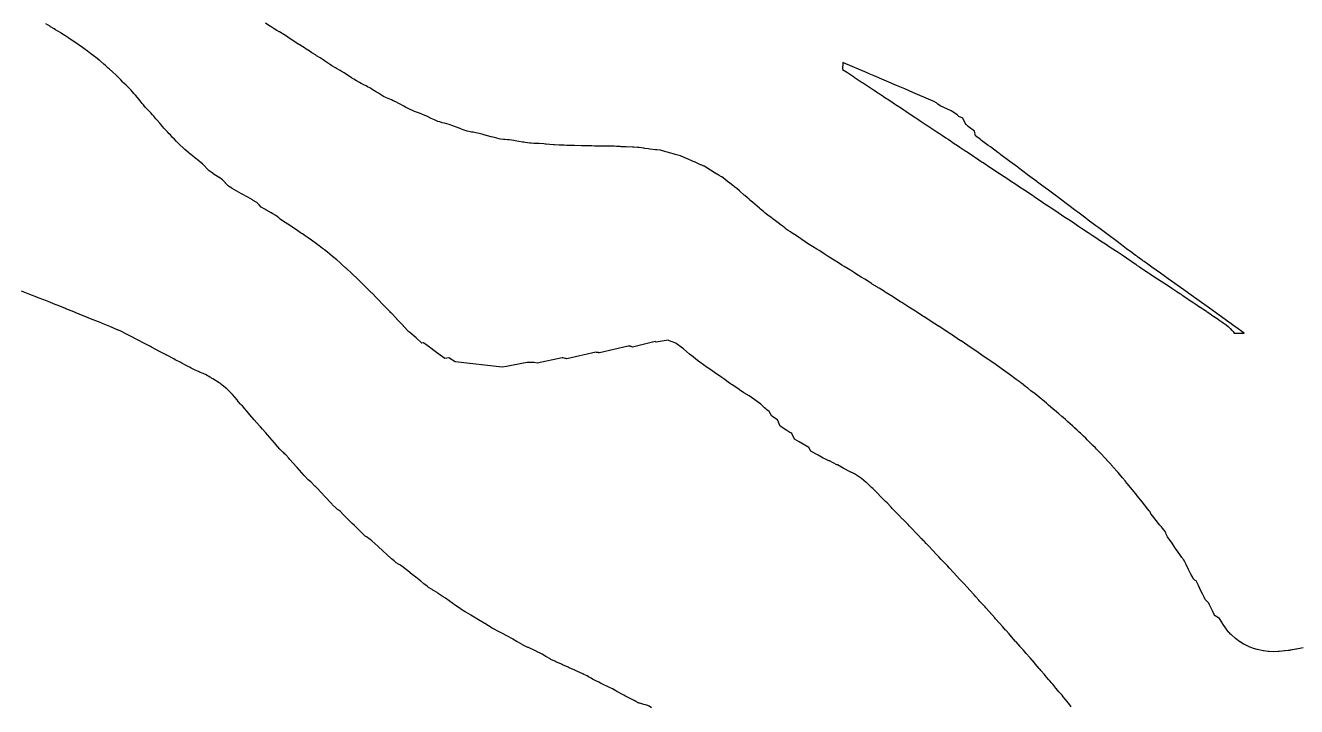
# Model space of a CAD drawing. Header units: metres. Extents: x 483462 to 484492, y 8428718 to 8429266.
# Drawn here: x 483792.42 to 483834.43, y 8429093.49 to 8429115.97 of the extents above; entities that cross this region are included whole.
import ezdxf

# ---------------------------------------------------------------- set-up
doc = ezdxf.new("R2010")
doc.units = ezdxf.units.M
doc.layers.add('C-TOPO-MAJR', color=9, linetype='Continuous')
doc.layers.add('C-TOPO-MINR', color=8, linetype='Continuous')

msp = doc.modelspace()

# ---------------------------------------------------------------- linework, layer by layer
at = {"layer": 'C-TOPO-MAJR', "color": 9, "linetype": 'Continuous', "lineweight": -3, "elevation": 1200, "flags": 128}
msp.add_lwpolyline([(483813.119, 8429093.448), (483813.033, 8429093.501), (483812.987, 8429093.519), (483812.943, 8429093.533), (483812.91, 8429093.546), (483812.863, 8429093.558), (483812.831, 8429093.569), (483812.794, 8429093.578), (483812.763, 8429093.586), (483812.732, 8429093.594), (483812.698, 8429093.601), (483812.601, 8429093.65), (483812.54, 8429093.683), (483812.359, 8429093.777), (483812.254, 8429093.834), (483812.197, 8429093.865), (483812.094, 8429093.918), (483812.074, 8429093.928), (483812.035, 8429093.95), (483812.015, 8429093.961), (483811.972, 8429093.985), (483811.935, 8429094.007), (483811.879, 8429094.038), (483811.827, 8429094.068), (483811.726, 8429094.116), (483811.677, 8429094.14), (483811.497, 8429094.226), (483811.429, 8429094.259), (483811.373, 8429094.287), (483811.249, 8429094.347), (483811.168, 8429094.394), (483811.115, 8429094.424), (483811.033, 8429094.472), (483810.983, 8429094.5), (483810.881, 8429094.548), (483810.841, 8429094.567), (483810.669, 8429094.644), (483810.625, 8429094.664), (483810.579, 8429094.684), (483810.397, 8429094.766), (483810.357, 8429094.784), (483810.173, 8429094.867), (483810.137, 8429094.883), (483809.954, 8429094.965), (483809.923, 8429094.98), (483809.792, 8429095.042), (483809.766, 8429095.056), (483809.646, 8429095.125), (483809.625, 8429095.138), (483809.502, 8429095.21), (483809.482, 8429095.221), (483809.318, 8429095.301), (483809.298, 8429095.311), (483809.276, 8429095.321), (483809.045, 8429095.431), (483809.028, 8429095.439), (483808.85, 8429095.527), (483808.837, 8429095.534), (483808.688, 8429095.62), (483808.679, 8429095.625), (483808.527, 8429095.715), (483808.521, 8429095.718), (483808.353, 8429095.808), (483808.35, 8429095.809), (483808.169, 8429095.904), (483808.106, 8429095.937), (483808.104, 8429095.939), (483807.853, 8429096.077), (483807.607, 8429096.223), (483807.585, 8429096.235), (483807.345, 8429096.384), (483807.312, 8429096.404), (483807.147, 8429096.505), (483807.127, 8429096.518), (483806.98, 8429096.603), (483806.969, 8429096.61), (483806.957, 8429096.617), (483806.815, 8429096.702), (483806.791, 8429096.718), (483806.608, 8429096.845), (483806.551, 8429096.884), (483806.303, 8429097.059), (483806.233, 8429097.107), (483806.066, 8429097.222), (483806.027, 8429097.25), (483805.908, 8429097.32), (483805.885, 8429097.333), (483805.861, 8429097.348), (483805.747, 8429097.418), (483805.7, 8429097.455), (483805.594, 8429097.538), (483805.488, 8429097.622), (483805.329, 8429097.752), (483805.209, 8429097.848), (483805.061, 8429097.969), (483804.973, 8429098.037), (483804.908, 8429098.089), (483804.825, 8429098.14), (483804.791, 8429098.161), (483804.757, 8429098.182), (483804.677, 8429098.232), (483804.605, 8429098.296), (483804.526, 8429098.365), (483804.367, 8429098.509), (483804.249, 8429098.617), (483804.071, 8429098.778), (483803.967, 8429098.874), (483803.876, 8429098.955), (483803.821, 8429099.004), (483803.774, 8429099.034), (483803.734, 8429099.06), (483803.694, 8429099.086), (483803.649, 8429099.115), (483803.554, 8429099.207), (483803.506, 8429099.253), (483803.293, 8429099.464), (483803.222, 8429099.534), (483802.99, 8429099.764), (483802.935, 8429099.819), (483802.821, 8429099.932), (483802.796, 8429099.956), (483802.779, 8429099.968), (483802.741, 8429099.994), (483802.703, 8429100.02), (483802.687, 8429100.031), (483802.574, 8429100.149), (483802.556, 8429100.168), (483802.299, 8429100.439), (483802.278, 8429100.461), (483802.259, 8429100.482), (483801.993, 8429100.761), (483801.99, 8429100.765), (483801.87, 8429100.89), (483801.857, 8429100.904), (483801.811, 8429100.94), (483801.765, 8429100.976), (483801.649, 8429101.104), (483801.639, 8429101.115), (483801.401, 8429101.378), (483801.379, 8429101.402), (483801.158, 8429101.646), (483801.125, 8429101.682), (483801.027, 8429101.791), (483800.989, 8429101.833), (483800.958, 8429101.861), (483800.927, 8429101.887), (483800.876, 8429101.937), (483800.833, 8429101.986), (483800.7, 8429102.138), (483800.649, 8429102.196), (483800.425, 8429102.452), (483800.366, 8429102.519), (483800.254, 8429102.647), (483800.194, 8429102.717), (483800.156, 8429102.755), (483800.073, 8429102.852), (483799.985, 8429102.953), (483799.844, 8429103.117), (483799.75, 8429103.226), (483799.679, 8429103.309), (483799.592, 8429103.41), (483799.562, 8429103.439), (483799.529, 8429103.469), (483799.455, 8429103.56), (483799.415, 8429103.607), (483799.34, 8429103.7), (483799.268, 8429103.783), (483799.176, 8429103.876), (483799.128, 8429103.931), (483799.084, 8429103.977), (483798.924, 8429104.095), (483798.895, 8429104.123), (483798.881, 8429104.135), (483798.867, 8429104.146), (483798.823, 8429104.172), (483798.616, 8429104.305), (483798.576, 8429104.329), (483798.563, 8429104.338), (483798.55, 8429104.347), (483798.521, 8429104.359), (483798.375, 8429104.445), (483798.338, 8429104.46), (483798.294, 8429104.479), (483798.18, 8429104.53), (483798.148, 8429104.543), (483798.03, 8429104.592), (483798.011, 8429104.603), (483797.896, 8429104.661), (483797.87, 8429104.674), (483797.753, 8429104.736), (483797.716, 8429104.756), (483797.591, 8429104.822), (483797.554, 8429104.841), (483797.373, 8429104.937), (483797.329, 8429104.96), (483797.306, 8429104.972), (483797.115, 8429105.073), (483797.104, 8429105.079), (483797.093, 8429105.084), (483796.878, 8429105.197), (483796.852, 8429105.211), (483796.588, 8429105.35), (483796.551, 8429105.37), (483796.267, 8429105.518), (483796.253, 8429105.526), (483796.248, 8429105.528), (483796.239, 8429105.533), (483796.016, 8429105.649), (483796.003, 8429105.656), (483795.761, 8429105.782), (483795.58, 8429105.876), (483795.495, 8429105.912), (483795.493, 8429105.913), (483795.492, 8429105.913), (483795.213, 8429106.029), (483795.209, 8429106.031), (483794.938, 8429106.143), (483794.925, 8429106.148), (483794.659, 8429106.257), (483794.63, 8429106.269), (483794.362, 8429106.379), (483794.336, 8429106.389), (483794.067, 8429106.499), (483794.047, 8429106.506), (483794.026, 8429106.514), (483793.763, 8429106.619), (483793.724, 8429106.635), (483793.477, 8429106.734), (483793.41, 8429106.76), (483793.169, 8429106.856), (483793.117, 8429106.876), (483792.879, 8429106.97), (483792.842, 8429106.983), (483792.805, 8429106.997), (483792.573, 8429107.087), (483792.51, 8429107.111), (483792.293, 8429107.194)], dxfattribs=at)
at = {"layer": 'C-TOPO-MINR', "color": 8, "linetype": 'Continuous', "lineweight": -3, "flags": 128}
for points, elevation in [([(483826.988, 8429093.476), (483826.941, 8429093.541), (483826.895, 8429093.602), (483826.84, 8429093.669), (483826.798, 8429093.72), (483826.72, 8429093.812), (483826.682, 8429093.857), (483826.643, 8429093.902), (483826.579, 8429093.977), (483826.542, 8429094.021), (483826.477, 8429094.098), (483826.442, 8429094.141), (483826.375, 8429094.22), (483826.34, 8429094.261), (483826.269, 8429094.345), (483826.235, 8429094.384), (483826.129, 8429094.508), (483826.098, 8429094.544), (483825.981, 8429094.679), (483825.953, 8429094.712), (483825.923, 8429094.746), (483825.792, 8429094.897), (483825.767, 8429094.927), (483825.625, 8429095.089), (483825.606, 8429095.111), (483825.507, 8429095.225), (483825.493, 8429095.24), (483825.404, 8429095.343), (483825.393, 8429095.356), (483825.301, 8429095.461), (483825.292, 8429095.471), (483825.161, 8429095.621), (483825.154, 8429095.629), (483825.147, 8429095.637), (483824.954, 8429095.857), (483824.953, 8429095.857), (483824.93, 8429095.884), (483824.819, 8429096.009), (483824.816, 8429096.013), (483824.72, 8429096.12), (483824.718, 8429096.122), (483824.715, 8429096.125), (483824.622, 8429096.229), (483824.611, 8429096.241), (483824.484, 8429096.384), (483824.457, 8429096.415), (483824.275, 8429096.619), (483824.164, 8429096.744), (483824.138, 8429096.773), (483824.06, 8429096.857), (483824.051, 8429096.867), (483824.041, 8429096.877), (483823.965, 8429096.959), (483823.935, 8429096.993), (483823.835, 8429097.104), (483823.772, 8429097.173), (483823.631, 8429097.331), (483823.544, 8429097.428), (483823.501, 8429097.475), (483823.486, 8429097.491), (483823.424, 8429097.555), (483823.409, 8429097.571), (483823.349, 8429097.633), (483823.294, 8429097.693), (483823.204, 8429097.791), (483823.094, 8429097.911), (483822.964, 8429098.053), (483822.895, 8429098.128), (483822.82, 8429098.21), (483822.799, 8429098.231), (483822.754, 8429098.277), (483822.733, 8429098.298), (483822.689, 8429098.342), (483822.61, 8429098.426), (483822.541, 8429098.5), (483822.386, 8429098.665), (483822.286, 8429098.772), (483822.194, 8429098.871), (483822.138, 8429098.93), (483822.113, 8429098.954), (483822.083, 8429098.984), (483822.058, 8429099.008), (483822.028, 8429099.037), (483821.932, 8429099.138), (483821.885, 8429099.187), (483821.698, 8429099.384), (483821.633, 8429099.453), (483821.597, 8429099.491), (483821.489, 8429099.604), (483821.471, 8429099.621), (483821.416, 8429099.672), (483821.399, 8429099.688), (483821.296, 8429099.795), (483821.27, 8429099.822), (483821.071, 8429100.029), (483821.038, 8429100.064), (483821.02, 8429100.083), (483820.908, 8429100.199), (483820.9, 8429100.207), (483820.844, 8429100.256), (483820.836, 8429100.262), (483820.74, 8429100.361), (483820.731, 8429100.371), (483820.55, 8429100.559), (483820.54, 8429100.569), (483820.534, 8429100.575), (483820.431, 8429100.681), (483820.428, 8429100.683), (483820.389, 8429100.714), (483820.349, 8429100.746), (483820.347, 8429100.747), (483820.227, 8429100.87), (483820.211, 8429100.883), (483820.211, 8429100.883), (483820.05, 8429101.01), (483819.983, 8429101.062), (483819.858, 8429101.143), (483819.817, 8429101.165), (483819.776, 8429101.188), (483819.734, 8429101.209), (483819.722, 8429101.214), (483819.679, 8429101.235), (483819.574, 8429101.294), (483819.554, 8429101.301), (483819.452, 8429101.357), (483819.391, 8429101.387), (483819.259, 8429101.461), (483819.236, 8429101.466), (483819.001, 8429101.596), (483818.969, 8429101.598), (483818.843, 8429101.666), (483818.787, 8429101.691), (483818.625, 8429101.788), (483818.558, 8429101.819), (483818.376, 8429101.919), (483818.309, 8429102.04), (483817.998, 8429102.223), (483817.839, 8429102.316), (483817.75, 8429102.499), (483817.718, 8429102.518), (483817.686, 8429102.536), (483817.581, 8429102.604), (483817.369, 8429102.739), (483817.276, 8429102.947), (483817.089, 8429103.076), (483817.007, 8429103.228), (483816.928, 8429103.285), (483816.89, 8429103.313), (483816.851, 8429103.344), (483816.727, 8429103.47), (483816.652, 8429103.524), (483816.5, 8429103.633), (483816.343, 8429103.742), (483816.161, 8429103.848), (483816.026, 8429103.945), (483815.967, 8429103.986), (483815.776, 8429104.107), (483815.761, 8429104.119), (483815.747, 8429104.13), (483815.695, 8429104.167), (483815.5, 8429104.304), (483815.4, 8429104.374), (483815.201, 8429104.514), (483815.115, 8429104.574), (483814.912, 8429104.715), (483814.878, 8429104.739), (483814.67, 8429104.884), (483814.661, 8429104.891), (483814.653, 8429104.897), (483814.644, 8429104.904), (483814.636, 8429104.911), (483814.43, 8429105.075), (483814.409, 8429105.09), (483814.365, 8429105.119), (483814.168, 8429105.296), (483814.137, 8429105.318), (483813.927, 8429105.471), (483813.917, 8429105.478), (483813.675, 8429105.567), (483813.672, 8429105.569), (483813.669, 8429105.571), (483813.66, 8429105.577), (483813.27, 8429105.513), (483813.249, 8429105.525), (483813.238, 8429105.532), (483813.234, 8429105.534), (483813.231, 8429105.536), (483812.481, 8429105.355), (483812.463, 8429105.364), (483812.445, 8429105.372), (483812.44, 8429105.374), (483812.434, 8429105.376), (483812.418, 8429105.38), (483812.401, 8429105.383), (483812.378, 8429105.387), (483812.362, 8429105.387), (483812.345, 8429105.387), (483811.394, 8429105.166), (483811.377, 8429105.166), (483811.369, 8429105.167), (483811.361, 8429105.169), (483811.341, 8429105.17), (483811.31, 8429105.174), (483811.293, 8429105.178), (483811.274, 8429105.183), (483810.319, 8429104.965), (483810.293, 8429104.971), (483810.259, 8429104.981), (483810.223, 8429104.991), (483810.186, 8429104.997), (483810.164, 8429105.003), (483809.336, 8429104.823), (483809.238, 8429104.844), (483809.007, 8429104.84), (483808.939, 8429104.837), (483808.324, 8429104.711), (483808.182, 8429104.693), (483806.63, 8429104.867), (483806.415, 8429104.998), (483806.282, 8429104.979), (483806.13, 8429105.087), (483805.963, 8429105.21), (483805.779, 8429105.346), (483805.577, 8429105.496), (483805.522, 8429105.487), (483805.331, 8429105.653), (483805.126, 8429105.832), (483805.124, 8429105.832), (483805.099, 8429105.856), (483804.92, 8429106.047), (483804.914, 8429106.054), (483804.711, 8429106.268), (483804.707, 8429106.272), (483804.702, 8429106.276), (483804.697, 8429106.281), (483804.505, 8429106.482), (483804.497, 8429106.489), (483804.475, 8429106.512), (483804.298, 8429106.697), (483804.246, 8429106.751), (483804.077, 8429106.926), (483804.04, 8429106.965), (483803.877, 8429107.13), (483803.862, 8429107.144), (483803.848, 8429107.157), (483803.834, 8429107.17), (483803.68, 8429107.323), (483803.665, 8429107.338), (483803.615, 8429107.386), (483803.474, 8429107.525), (483803.373, 8429107.623), (483803.242, 8429107.749), (483803.178, 8429107.811), (483803.058, 8429107.922), (483803.039, 8429107.94), (483803.02, 8429107.957), (483803.004, 8429107.972), (483802.895, 8429108.07), (483802.878, 8429108.084), (483802.81, 8429108.143), (483802.71, 8429108.229), (483802.576, 8429108.343), (483802.482, 8429108.422), (483802.403, 8429108.488), (483802.311, 8429108.562), (483802.28, 8429108.588), (483802.246, 8429108.611), (483802.129, 8429108.699), (483802.042, 8429108.761), (483801.872, 8429108.883), (483801.769, 8429108.956), (483801.672, 8429109.026), (483801.58, 8429109.088), (483801.547, 8429109.106), (483801.513, 8429109.125), (483801.473, 8429109.154), (483801.429, 8429109.195), (483801.35, 8429109.248), (483801.257, 8429109.306), (483801.186, 8429109.351), (483801.009, 8429109.463), (483800.947, 8429109.501), (483800.839, 8429109.571), (483800.793, 8429109.618), (483800.745, 8429109.666), (483800.693, 8429109.697), (483800.594, 8429109.756), (483800.548, 8429109.782), (483800.373, 8429109.882), (483800.332, 8429109.905), (483800.216, 8429109.976), (483800.147, 8429110.048), (483800.075, 8429110.123), (483800.045, 8429110.14), (483799.953, 8429110.196), (483799.927, 8429110.211), (483799.772, 8429110.297), (483799.749, 8429110.31), (483799.587, 8429110.401), (483799.569, 8429110.411), (483799.41, 8429110.501), (483799.252, 8429110.591), (483799.242, 8429110.597), (483799.136, 8429110.666), (483799.038, 8429110.768), (483799.035, 8429110.77), (483798.968, 8429110.842), (483798.94, 8429110.873), (483798.939, 8429110.874), (483798.812, 8429110.961), (483798.808, 8429110.963), (483798.629, 8429111.076), (483798.622, 8429111.081), (483798.494, 8429111.17), (483798.485, 8429111.178), (483798.388, 8429111.282), (483798.374, 8429111.298), (483798.279, 8429111.402), (483798.175, 8429111.484), (483798.158, 8429111.503), (483798.012, 8429111.613), (483797.989, 8429111.632), (483797.849, 8429111.742), (483797.821, 8429111.764), (483797.696, 8429111.873), (483797.667, 8429111.898), (483797.638, 8429111.926), (483797.523, 8429112.032), (483797.49, 8429112.067), (483797.41, 8429112.143), (483797.333, 8429112.224), (483797.286, 8429112.275), (483797.213, 8429112.356), (483797.176, 8429112.397), (483797.113, 8429112.463), (483797.075, 8429112.503), (483796.998, 8429112.584), (483796.963, 8429112.623), (483796.893, 8429112.7), (483796.86, 8429112.74), (483796.772, 8429112.846), (483796.736, 8429112.889), (483796.669, 8429112.971), (483796.619, 8429113.023), (483796.564, 8429113.081), (483796.487, 8429113.161), (483796.434, 8429113.216), (483796.379, 8429113.275), (483796.323, 8429113.345), (483796.281, 8429113.397), (483796.217, 8429113.478), (483796.174, 8429113.532), (483796.127, 8429113.59), (483796.062, 8429113.669), (483796.01, 8429113.729), (483795.962, 8429113.784), (483795.904, 8429113.844), (483795.869, 8429113.878), (483795.782, 8429113.963), (483795.75, 8429113.995), (483795.678, 8429114.066), (483795.644, 8429114.101), (483795.573, 8429114.176), (483795.527, 8429114.223), (483795.453, 8429114.298), (483795.427, 8429114.325), (483795.407, 8429114.343), (483795.316, 8429114.426), (483795.297, 8429114.443), (483795.189, 8429114.539), (483795.16, 8429114.565), (483795.054, 8429114.659), (483795.011, 8429114.698), (483794.901, 8429114.792), (483794.877, 8429114.813), (483794.861, 8429114.825), (483794.739, 8429114.921), (483794.725, 8429114.931), (483794.701, 8429114.949), (483794.57, 8429115.047), (483794.427, 8429115.156), (483794.398, 8429115.178), (483794.267, 8429115.275), (483794.253, 8429115.285), (483794.246, 8429115.29), (483794.127, 8429115.37), (483794.121, 8429115.374), (483793.997, 8429115.456), (483793.986, 8429115.463), (483793.873, 8429115.539), (483793.859, 8429115.549), (483793.725, 8429115.64), (483793.619, 8429115.71), (483793.616, 8429115.712), (483793.495, 8429115.783), (483793.494, 8429115.783), (483793.494, 8429115.784), (483793.416, 8429115.828), (483793.371, 8429115.854), (483793.37, 8429115.855), (483793.251, 8429115.93), (483793.248, 8429115.931), (483793.093, 8429116.029)], 1202), ([(483834.654, 8429095.424), (483834.425, 8429095.378), (483834.413, 8429095.376), (483834.3, 8429095.355), (483834.29, 8429095.353), (483834.226, 8429095.342), (483834.215, 8429095.341), (483834.151, 8429095.331), (483834.054, 8429095.322), (483834.033, 8429095.32), (483833.852, 8429095.306), (483833.828, 8429095.304), (483833.67, 8429095.297), (483833.513, 8429095.303), (483833.497, 8429095.304), (483833.343, 8429095.323), (483833.327, 8429095.325), (483833.144, 8429095.367), (483833.128, 8429095.371), (483833.013, 8429095.403), (483832.959, 8429095.423), (483832.949, 8429095.426), (483832.895, 8429095.447), (483832.891, 8429095.449), (483832.805, 8429095.488), (483832.802, 8429095.49), (483832.688, 8429095.546), (483832.683, 8429095.549), (483832.566, 8429095.621), (483832.561, 8429095.623), (483832.414, 8429095.73), (483832.411, 8429095.732), (483832.267, 8429095.864), (483832.265, 8429095.866), (483832.265, 8429095.866), (483832.119, 8429096.03), (483832.115, 8429096.036), (483832.006, 8429096.195), (483831.997, 8429096.21), (483831.992, 8429096.218), (483831.883, 8429096.396), (483831.744, 8429096.479), (483831.73, 8429096.493), (483831.712, 8429096.525), (483831.654, 8429096.646), (483831.559, 8429096.849), (483831.531, 8429096.901), (483831.406, 8429097.025), (483831.375, 8429097.092), (483831.318, 8429097.208), (483831.282, 8429097.287), (483831.186, 8429097.487), (483831.167, 8429097.53), (483831.119, 8429097.631), (483831.086, 8429097.648), (483831.045, 8429097.68), (483831.024, 8429097.694), (483830.988, 8429097.764), (483830.938, 8429097.86), (483830.864, 8429098.005), (483830.779, 8429098.171), (483830.734, 8429098.259), (483830.69, 8429098.343), (483830.674, 8429098.364), (483830.657, 8429098.384), (483830.641, 8429098.404), (483830.573, 8429098.504), (483830.52, 8429098.581), (483830.433, 8429098.707), (483830.295, 8429098.909), (483830.251, 8429098.973), (483830.169, 8429099.094), (483830.157, 8429099.115), (483830.147, 8429099.136), (483830.126, 8429099.176), (483830.106, 8429099.223), (483830.096, 8429099.245), (483830.086, 8429099.267), (483829.999, 8429099.375), (483829.968, 8429099.415), (483829.915, 8429099.479), (483829.749, 8429099.685), (483829.724, 8429099.717), (483829.626, 8429099.838), (483829.619, 8429099.853), (483829.589, 8429099.912), (483829.582, 8429099.926), (483829.565, 8429099.948), (483829.476, 8429100.057), (483829.451, 8429100.088), (483829.281, 8429100.296), (483829.271, 8429100.31), (483829.172, 8429100.431), (483829.167, 8429100.438), (483829.119, 8429100.509), (483829.115, 8429100.514), (483829.112, 8429100.519), (483829.059, 8429100.583), (483829.056, 8429100.587), (483828.96, 8429100.702), (483828.957, 8429100.705), (483828.836, 8429100.85), (483828.778, 8429100.919), (483828.776, 8429100.922), (483828.678, 8429101.039), (483828.633, 8429101.094), (483828.626, 8429101.102), (483828.533, 8429101.208), (483828.523, 8429101.219), (483828.36, 8429101.404), (483828.344, 8429101.423), (483828.258, 8429101.52), (483828.219, 8429101.565), (483828.197, 8429101.588), (483828.11, 8429101.681), (483827.961, 8429101.839), (483827.932, 8429101.869), (483827.853, 8429101.953), (483827.819, 8429101.988), (483827.783, 8429102.026), (483827.699, 8429102.109), (483827.658, 8429102.15), (483827.51, 8429102.295), (483827.463, 8429102.341), (483827.385, 8429102.417), (483827.33, 8429102.47), (483827.292, 8429102.506), (483827.246, 8429102.546), (483827.182, 8429102.605), (483827.097, 8429102.684), (483827.024, 8429102.75), (483826.877, 8429102.884), (483826.793, 8429102.96), (483826.717, 8429103.029), (483826.679, 8429103.058), (483826.58, 8429103.145), (483826.496, 8429103.217), (483826.381, 8429103.317), (483826.238, 8429103.44), (483826.164, 8429103.505), (483826.036, 8429103.612), (483826.012, 8429103.629), (483825.987, 8429103.646), (483825.856, 8429103.754), (483825.791, 8429103.805), (483825.655, 8429103.913), (483825.548, 8429103.998), (483825.49, 8429104.044), (483825.34, 8429104.159), (483825.316, 8429104.175), (483825.292, 8429104.191), (483825.163, 8429104.288), (483825.12, 8429104.32), (483824.976, 8429104.425), (483824.898, 8429104.482), (483824.743, 8429104.593), (483824.672, 8429104.644), (483824.506, 8429104.762), (483824.327, 8429104.887), (483824.267, 8429104.928), (483824.08, 8429105.058), (483824.03, 8429105.091), (483823.832, 8429105.227), (483823.812, 8429105.24), (483823.596, 8429105.386), (483823.588, 8429105.391), (483823.581, 8429105.396), (483823.569, 8429105.404), (483823.345, 8429105.554), (483823.33, 8429105.564), (483823.102, 8429105.715), (483823.095, 8429105.719), (483822.917, 8429105.836), (483822.858, 8429105.875), (483822.856, 8429105.876), (483822.607, 8429106.039), (483822.603, 8429106.042), (483822.599, 8429106.044), (483822.359, 8429106.2), (483822.343, 8429106.21), (483822.121, 8429106.353), (483822.084, 8429106.377), (483821.867, 8429106.516), (483821.838, 8429106.534), (483821.622, 8429106.673), (483821.605, 8429106.683), (483821.589, 8429106.693), (483821.382, 8429106.825), (483821.341, 8429106.85), (483821.151, 8429106.971), (483821.073, 8429107.02), (483820.891, 8429107.134), (483820.838, 8429107.168), (483820.812, 8429107.184), (483820.634, 8429107.296), (483820.607, 8429107.312), (483820.579, 8429107.329), (483820.41, 8429107.435), (483820.381, 8429107.452), (483820.318, 8429107.492), (483820.161, 8429107.59), (483820.045, 8429107.663), (483819.899, 8429107.754), (483819.824, 8429107.801), (483819.686, 8429107.887), (483819.65, 8429107.909), (483819.613, 8429107.932), (483819.485, 8429108.012), (483819.408, 8429108.061), (483819.289, 8429108.135), (483819.151, 8429108.221), (483819.043, 8429108.289), (483818.956, 8429108.343), (483818.858, 8429108.405), (483818.816, 8429108.432), (483818.773, 8429108.46), (483818.653, 8429108.536), (483818.574, 8429108.586), (483818.435, 8429108.674), (483818.329, 8429108.741), (483818.238, 8429108.799), (483818.15, 8429108.856), (483818.095, 8429108.896), (483818.039, 8429108.937), (483817.968, 8429108.983), (483817.89, 8429109.034), (483817.767, 8429109.114), (483817.705, 8429109.155), (483817.628, 8429109.206), (483817.567, 8429109.248), (483817.517, 8429109.289), (483817.466, 8429109.331), (483817.402, 8429109.378), (483817.301, 8429109.452), (483817.125, 8429109.583), (483817.065, 8429109.627), (483816.959, 8429109.706), (483816.91, 8429109.744), (483816.861, 8429109.787), (483816.811, 8429109.831), (483816.721, 8429109.908), (483816.686, 8429109.936), (483816.531, 8429110.069), (483816.504, 8429110.092), (483816.41, 8429110.171), (483816.357, 8429110.217), (483816.336, 8429110.235), (483816.283, 8429110.28), (483816.195, 8429110.357), (483816.181, 8429110.37), (483816.031, 8429110.502), (483816.022, 8429110.511), (483815.93, 8429110.591), (483815.866, 8429110.637), (483815.861, 8429110.642), (483815.797, 8429110.689), (483815.7, 8429110.765), (483815.698, 8429110.766), (483815.627, 8429110.822), (483815.536, 8429110.894), (483815.534, 8429110.895), (483815.435, 8429110.971), (483815.431, 8429110.974), (483815.355, 8429111.018), (483815.28, 8429111.06), (483815.272, 8429111.065), (483815.163, 8429111.132), (483815.154, 8429111.138), (483814.976, 8429111.247), (483814.964, 8429111.255), (483814.851, 8429111.322), (483814.839, 8429111.328), (483814.751, 8429111.367), (483814.736, 8429111.374), (483814.648, 8429111.411), (483814.537, 8429111.463), (483814.52, 8429111.471), (483814.494, 8429111.483), (483814.303, 8429111.571), (483814.275, 8429111.583), (483814.095, 8429111.657), (483814.067, 8429111.665), (483813.901, 8429111.716), (483813.871, 8429111.724), (483813.711, 8429111.765), (483813.677, 8429111.776), (483813.589, 8429111.797), (483813.516, 8429111.819), (483813.479, 8429111.829), (483813.407, 8429111.849), (483813.288, 8429111.864), (483813.25, 8429111.869), (483813.056, 8429111.892), (483813.017, 8429111.897), (483812.897, 8429111.911), (483812.855, 8429111.918), (483812.778, 8429111.929), (483812.701, 8429111.94), (483812.655, 8429111.946), (483812.53, 8429111.952), (483812.485, 8429111.954), (483812.281, 8429111.961), (483812.236, 8429111.963), (483812.108, 8429111.968), (483812.076, 8429111.97), (483811.994, 8429111.975), (483811.961, 8429111.977), (483811.879, 8429111.982), (483811.845, 8429111.984), (483811.712, 8429111.986), (483811.662, 8429111.987), (483811.446, 8429111.989), (483811.397, 8429111.989), (483811.26, 8429111.99), (483811.225, 8429111.991), (483811.138, 8429111.993), (483811.103, 8429111.994), (483811.016, 8429111.996), (483810.98, 8429111.997), (483810.837, 8429112), (483810.801, 8429112.001), (483810.573, 8429112.007), (483810.538, 8429112.008), (483810.502, 8429112.009), (483810.358, 8429112.013), (483810.32, 8429112.013), (483810.229, 8429112.015), (483810.192, 8429112.015), (483810.101, 8429112.017), (483810.061, 8429112.019), (483809.911, 8429112.03), (483809.872, 8429112.033), (483809.634, 8429112.052), (483809.596, 8429112.055), (483809.556, 8429112.058), (483809.405, 8429112.07), (483809.364, 8429112.072), (483809.27, 8429112.075), (483809.229, 8429112.076), (483809.136, 8429112.081), (483809.093, 8429112.084), (483808.938, 8429112.108), (483808.894, 8429112.114), (483808.852, 8429112.122), (483808.607, 8429112.163), (483808.561, 8429112.17), (483808.407, 8429112.195), (483808.359, 8429112.2), (483808.266, 8429112.207), (483808.219, 8429112.211), (483808.126, 8429112.221), (483808.078, 8429112.227), (483807.921, 8429112.268), (483807.87, 8429112.28), (483807.819, 8429112.296), (483807.575, 8429112.364), (483807.519, 8429112.378), (483807.368, 8429112.419), (483807.309, 8429112.43), (483807.219, 8429112.444), (483807.162, 8429112.452), (483807.073, 8429112.468), (483807.017, 8429112.48), (483806.891, 8429112.525), (483806.838, 8429112.543), (483806.788, 8429112.564), (483806.599, 8429112.636), (483806.544, 8429112.657), (483806.422, 8429112.702), (483806.355, 8429112.721), (483806.271, 8429112.743), (483806.197, 8429112.761), (483806.116, 8429112.784), (483806.048, 8429112.804), (483805.944, 8429112.85), (483805.888, 8429112.874), (483805.833, 8429112.901), (483805.685, 8429112.971), (483805.625, 8429112.999), (483805.527, 8429113.044), (483805.449, 8429113.073), (483805.376, 8429113.1), (483805.286, 8429113.132), (483805.214, 8429113.16), (483805.134, 8429113.191), (483805.048, 8429113.237), (483804.986, 8429113.269), (483804.926, 8429113.303), (483804.808, 8429113.368), (483804.742, 8429113.404), (483804.665, 8429113.446), (483804.577, 8429113.486), (483804.516, 8429113.513), (483804.412, 8429113.559), (483804.353, 8429113.586), (483804.261, 8429113.63), (483804.192, 8429113.671), (483804.086, 8429113.735), (483803.992, 8429113.792), (483803.884, 8429113.86), (483803.823, 8429113.896), (483803.725, 8429113.948), (483803.679, 8429113.972), (483803.634, 8429113.996), (483803.52, 8429114.054), (483803.465, 8429114.089), (483803.361, 8429114.145), (483803.276, 8429114.198), (483803.202, 8429114.246), (483803.122, 8429114.3), (483803.035, 8429114.357), (483802.99, 8429114.386), (483802.958, 8429114.404), (483802.852, 8429114.466), (483802.821, 8429114.484), (483802.702, 8429114.552), (483802.669, 8429114.574), (483802.554, 8429114.641), (483802.505, 8429114.674), (483802.405, 8429114.738), (483802.307, 8429114.803), (483802.262, 8429114.833), (483802.159, 8429114.901), (483802.046, 8429114.973), (483802.007, 8429114.999), (483801.892, 8429115.072), (483801.768, 8429115.151), (483801.736, 8429115.171), (483801.609, 8429115.251), (483801.593, 8429115.261), (483801.469, 8429115.338), (483801.458, 8429115.345), (483801.337, 8429115.423), (483801.329, 8429115.427), (483801.322, 8429115.432), (483801.208, 8429115.508), (483801.203, 8429115.511), (483801.093, 8429115.587), (483801.084, 8429115.592), (483800.967, 8429115.669), (483800.814, 8429115.762), (483800.811, 8429115.763), (483800.735, 8429115.808), (483800.645, 8429115.861), (483800.644, 8429115.862), (483800.643, 8429115.863), (483800.506, 8429115.947), (483800.502, 8429115.949), (483800.359, 8429116.05)], 1204)]:
    msp.add_lwpolyline(points, dxfattribs=dict(at, elevation=elevation))
at = {"layer": 'C-TOPO-MINR', "color": 8, "linetype": 'Continuous', "lineweight": -3, "elevation": 1206, "flags": 128}
msp.add_lwpolyline([(483823.022, 8429113.157), (483822.656, 8429113.317), (483822.577, 8429113.375), (483822.527, 8429113.412), (483822.5, 8429113.432), (483822.474, 8429113.45), (483822.346, 8429113.505), (483821.755, 8429113.759), (483821.488, 8429113.873), (483821.208, 8429113.992), (483820.47, 8429114.308), (483820.311, 8429114.376), (483820.236, 8429114.408), (483819.456, 8429114.741), (483819.436, 8429114.749), (483819.433, 8429114.751), (483819.431, 8429114.519), (483819.591, 8429114.414), (483819.592, 8429114.413), (483819.6, 8429114.409), (483819.606, 8429114.406), (483819.627, 8429114.391), (483819.785, 8429114.287), (483819.815, 8429114.264), (483819.846, 8429114.244), (483820.043, 8429114.114), (483820.08, 8429114.09), (483820.125, 8429114.06), (483820.187, 8429114.019), (483820.389, 8429113.886), (483820.445, 8429113.849), (483820.535, 8429113.789), (483820.599, 8429113.747), (483820.634, 8429113.724), (483820.669, 8429113.7), (483820.703, 8429113.678), (483820.746, 8429113.649), (483820.765, 8429113.637), (483820.784, 8429113.624), (483820.859, 8429113.575), (483820.897, 8429113.549), (483820.952, 8429113.513), (483821.098, 8429113.416), (483821.148, 8429113.383), (483821.229, 8429113.33), (483821.371, 8429113.236), (483821.452, 8429113.182), (483821.519, 8429113.138), (483821.596, 8429113.087), (483821.663, 8429113.042), (483821.719, 8429113.005), (483821.791, 8429112.957), (483821.845, 8429112.922), (483821.951, 8429112.851), (483821.996, 8429112.821), (483822.054, 8429112.782), (483822.194, 8429112.69), (483822.251, 8429112.652), (483822.379, 8429112.567), (483822.44, 8429112.526), (483822.543, 8429112.458), (483822.626, 8429112.403), (483822.727, 8429112.337), (483822.836, 8429112.265), (483822.914, 8429112.213), (483823.032, 8429112.135), (483823.087, 8429112.098), (483823.257, 8429111.985), (483823.304, 8429111.954), (483823.504, 8429111.821), (483823.544, 8429111.795), (483823.751, 8429111.657), (483823.786, 8429111.634), (483823.82, 8429111.611), (483824.046, 8429111.461), (483824.074, 8429111.443), (483824.331, 8429111.272), (483824.352, 8429111.258), (483824.594, 8429111.098), (483824.606, 8429111.09), (483824.777, 8429110.976), (483824.786, 8429110.97), (483824.935, 8429110.871), (483825.039, 8429110.802), (483825.084, 8429110.773), (483825.234, 8429110.673), (483825.244, 8429110.667), (483825.448, 8429110.531), (483825.734, 8429110.341), (483825.765, 8429110.32), (483826.038, 8429110.139), (483826.084, 8429110.109), (483826.258, 8429109.993), (483826.317, 8429109.954), (483826.44, 8429109.872), (483826.553, 8429109.797), (483826.667, 8429109.721), (483826.746, 8429109.669), (483826.905, 8429109.563), (483826.993, 8429109.505), (483827.226, 8429109.35), (483827.328, 8429109.282), (483827.546, 8429109.138), (483827.674, 8429109.052), (483827.796, 8429108.971), (483827.878, 8429108.916), (483827.955, 8429108.865), (483828.115, 8429108.759), (483828.194, 8429108.707), (483828.305, 8429108.632), (483828.5, 8429108.503), (483828.664, 8429108.394), (483828.813, 8429108.295), (483828.956, 8429108.2), (483828.985, 8429108.18), (483829.07, 8429108.124), (483829.116, 8429108.093), (483829.146, 8429108.07), (483829.169, 8429108.051), (483829.24, 8429108.003), (483829.315, 8429107.951), (483829.382, 8429107.906), (483829.54, 8429107.802), (483829.609, 8429107.756), (483829.712, 8429107.687), (483829.955, 8429107.53), (483830.045, 8429107.471), (483830.263, 8429107.329), (483830.307, 8429107.3), (483830.342, 8429107.276), (483830.374, 8429107.254), (483830.446, 8429107.206), (483830.477, 8429107.186), (483830.482, 8429107.182), (483830.593, 8429107.108), (483830.613, 8429107.095), (483830.656, 8429107.066), (483830.805, 8429106.966), (483830.862, 8429106.929), (483831.04, 8429106.81), (483831.074, 8429106.787), (483831.228, 8429106.684), (483831.237, 8429106.678), (483831.246, 8429106.672), (483831.45, 8429106.535), (483831.468, 8429106.522), (483831.499, 8429106.502), (483831.7, 8429106.367), (483831.714, 8429106.358), (483831.848, 8429106.267), (483831.852, 8429106.263), (483831.856, 8429106.26), (483831.864, 8429106.255), (483832, 8429106.162), (483832.007, 8429106.157), (483832.106, 8429106.088), (483832.109, 8429106.085), (483832.176, 8429106.027), (483832.178, 8429106.025), (483832.238, 8429105.969), (483832.24, 8429105.967), (483832.287, 8429105.916), (483832.288, 8429105.915), (483832.335, 8429105.862), (483832.336, 8429105.862), (483832.374, 8429105.816), (483832.39, 8429105.816), (483832.433, 8429105.816), (483832.695, 8429105.816), (483832.423, 8429106.013), (483832.39, 8429106.037), (483831.671, 8429106.553), (483831.55, 8429106.639), (483830.873, 8429107.122), (483830.705, 8429107.242), (483830.184, 8429107.611), (483830.057, 8429107.701), (483829.931, 8429107.794), (483829.651, 8429107.989), (483829.517, 8429108.089), (483829.395, 8429108.173), (483829.356, 8429108.198), (483829.347, 8429108.202), (483829.325, 8429108.219), (483829.178, 8429108.33), (483829.137, 8429108.36), (483829.111, 8429108.38), (483828.984, 8429108.475), (483828.815, 8429108.601), (483828.644, 8429108.729), (483828.457, 8429108.869), (483828.253, 8429109.021), (483828.119, 8429109.122), (483827.897, 8429109.288), (483827.798, 8429109.361), (483827.55, 8429109.547), (483827.469, 8429109.607), (483827.203, 8429109.806), (483827.137, 8429109.854), (483826.864, 8429110.058), (483826.814, 8429110.096), (483826.528, 8429110.309), (483826.495, 8429110.334), (483826.189, 8429110.563), (483826.173, 8429110.574), (483825.867, 8429110.802), (483825.852, 8429110.814), (483825.851, 8429110.815), (483825.545, 8429111.043), (483825.53, 8429111.054), (483825.246, 8429111.266), (483825.218, 8429111.287), (483824.954, 8429111.484), (483824.915, 8429111.512), (483824.661, 8429111.702), (483824.62, 8429111.733), (483824.557, 8429111.776), (483824.312, 8429111.959), (483824.237, 8429112.009), (483824.023, 8429112.168), (483823.987, 8429112.205), (483823.82, 8429112.33), (483823.786, 8429112.48), (483823.581, 8429112.639), (483823.545, 8429112.668), (483823.525, 8429112.685), (483823.505, 8429112.701), (483823.4, 8429112.908), (483823.274, 8429112.965), (483823.219, 8429113.018), (483823.106, 8429113.098), (483823.022, 8429113.157)], close=True, dxfattribs=at)

doc.saveas('drawing.dxf')
